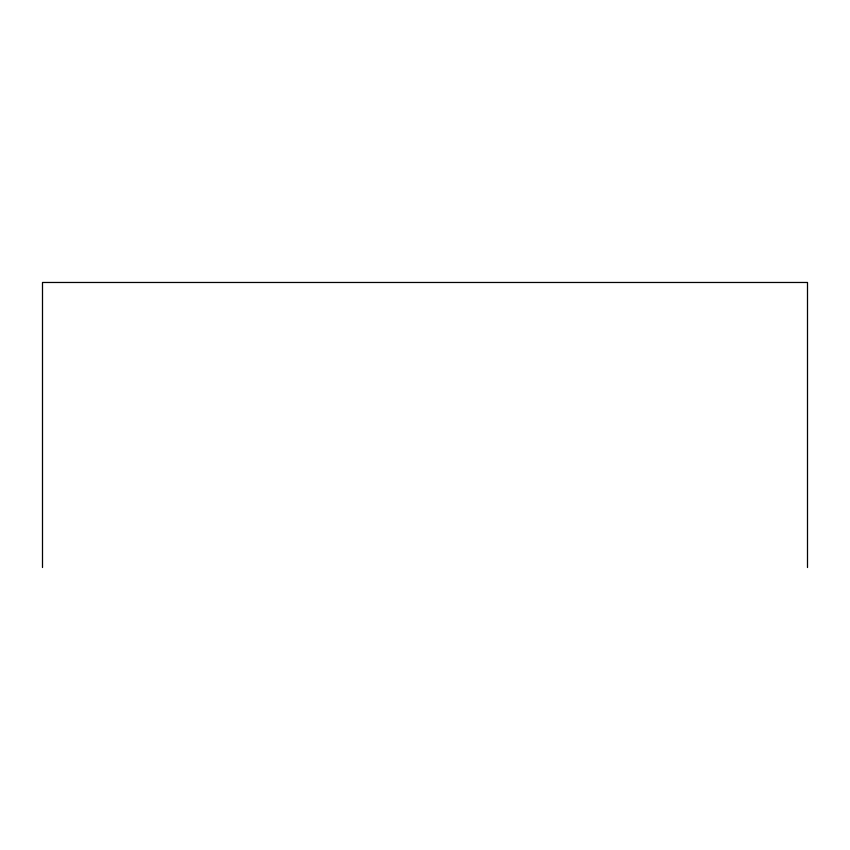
<?xml version="1.0" encoding="UTF-8"?>
<svg xmlns="http://www.w3.org/2000/svg" width="850" height="850" viewBox="0 0 850 850"><rect width="100%" height="100%" fill="white"/><g stroke="black" fill="none" stroke-linecap="round" stroke-linejoin="round"><path stroke-width="1.27" d="M807.5 567.524L807.5 282.476L42.5 282.476L42.5 567.524"/></g></svg>
